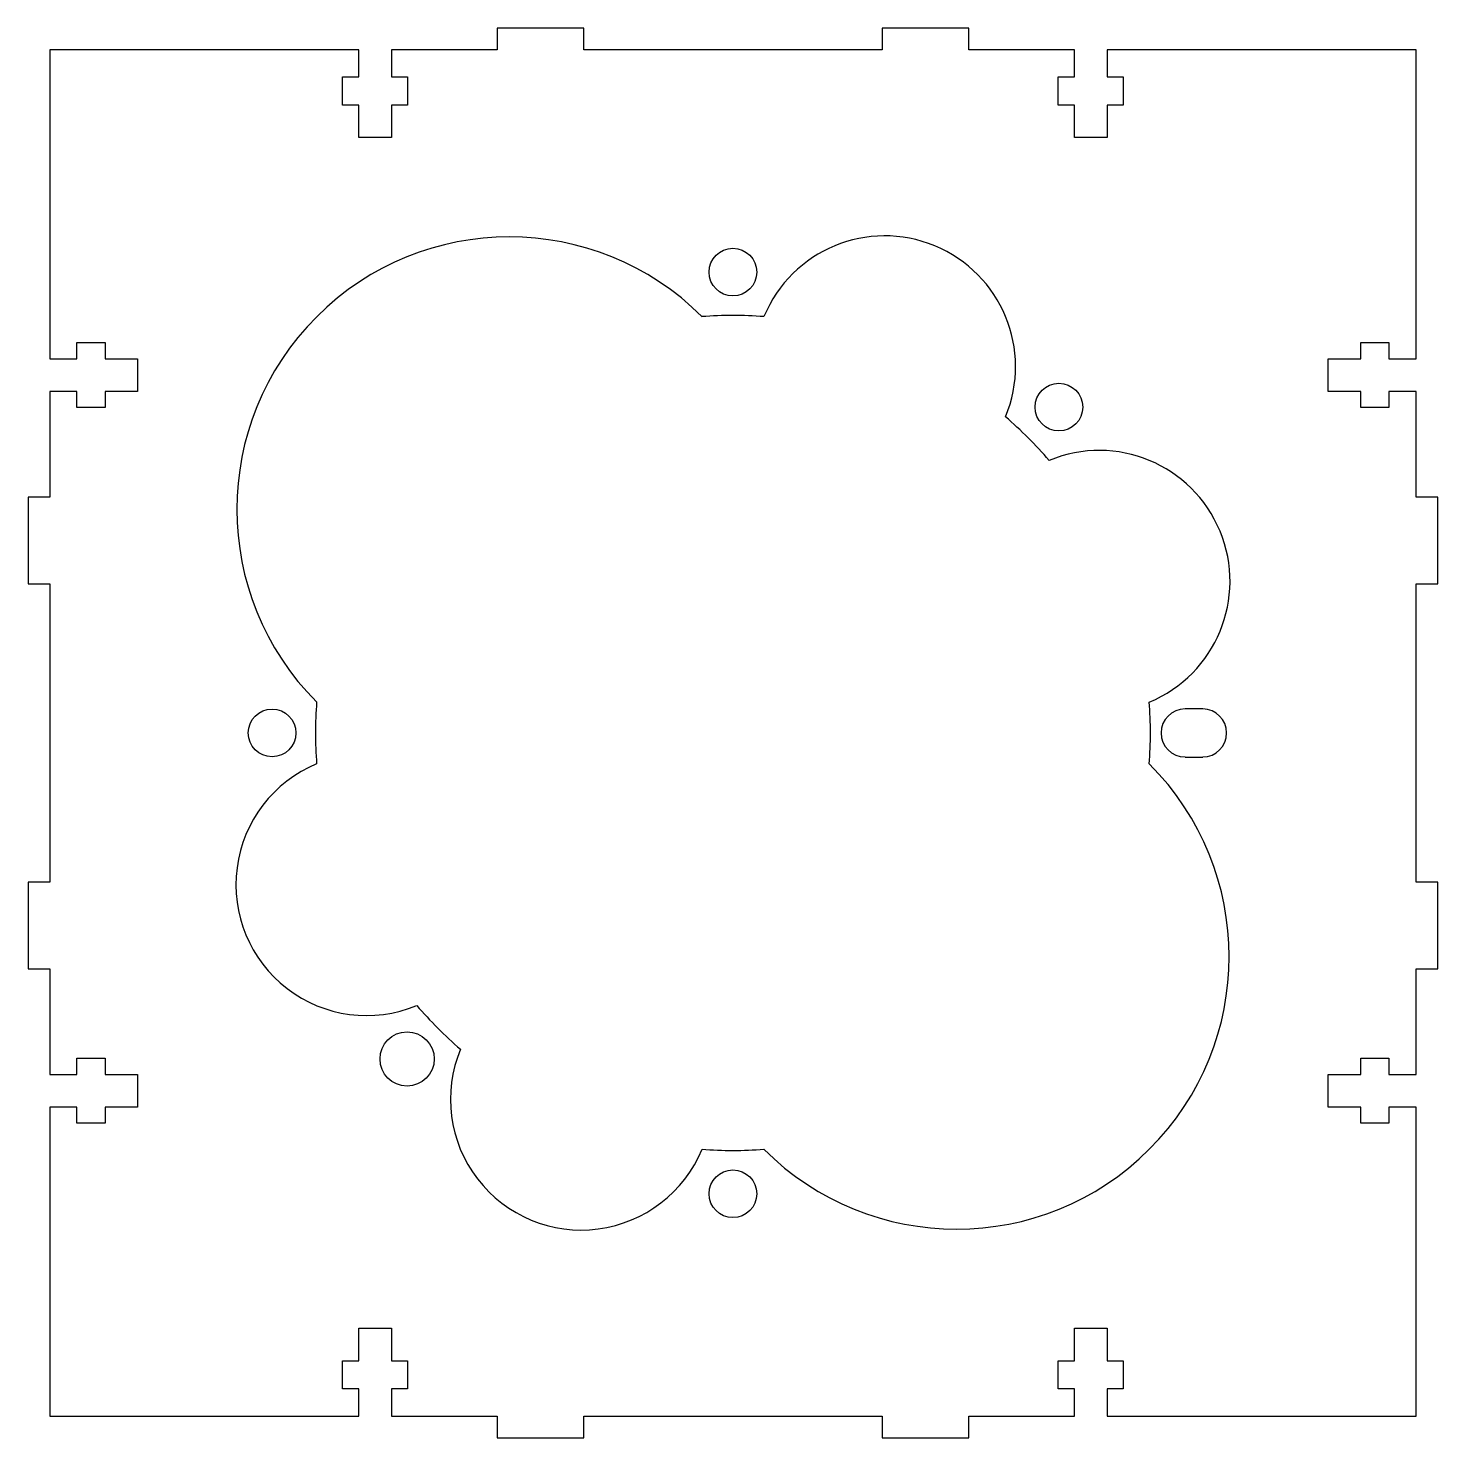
# Model space of a CAD drawing. Header units: millimetres. Extents: x 117 to 247, y -79 to 51.
import ezdxf

# ---------------------------------------------------------------- set-up
doc = ezdxf.new("R2010")
doc.units = ezdxf.units.MM

msp = doc.modelspace()

# ---------------------------------------------------------------- linework, layer by layer
at = {"color": 7, "linetype": 'Continuous', "lineweight": 25}
for p, q in [((159.75, 51), (159.75, 49)), ((167.75, 51), (159.75, 51)), ((167.75, 49), (167.75, 51)), ((195.25, 51), (195.25, 49)), ((203.25, 51), (195.25, 51)), ((203.25, 49), (203.25, 51)), ((118.5, 49), (118.5, 20.5)), ((147, 49), (118.5, 49)), ((147, 46.5), (147, 49)), ((150, 49), (150, 46.5)), ((159.75, 49), (150, 49)), ((195.25, 49), (167.75, 49)), ((213, 49), (203.25, 49)), ((213, 46.5), (213, 49)), ((216, 49), (216, 46.5)), ((244.5, 49), (216, 49)), ((244.5, 20.5), (244.5, 49)), ((145.5, 46.5), (147, 46.5)), ((145.5, 43.9), (145.5, 46.5)), ((150, 46.5), (151.5, 46.5)), ((151.5, 46.5), (151.5, 43.9)), ((211.5, 46.5), (213, 46.5)), ((211.5, 43.9), (211.5, 46.5)), ((216, 46.5), (217.5, 46.5)), ((217.5, 46.5), (217.5, 43.9)), ((147, 43.9), (145.5, 43.9)), ((147, 40.9), (147, 43.9)), ((150, 43.9), (150, 40.9)), ((151.5, 43.9), (150, 43.9)), ((213, 43.9), (211.5, 43.9)), ((213, 40.9), (213, 43.9)), ((216, 43.9), (216, 40.9)), ((217.5, 43.9), (216, 43.9)), ((150, 40.9), (147, 40.9)), ((216, 40.9), (213, 40.9)), ((121, 22), (123.6, 22)), ((121, 20.5), (121, 22)), ((123.6, 22), (123.6, 20.5)), ((239.4, 22), (242, 22)), ((239.4, 20.5), (239.4, 22)), ((242, 22), (242, 20.5)), ((118.5, 20.5), (121, 20.5)), ((123.6, 20.5), (126.6, 20.5)), ((126.6, 20.5), (126.6, 17.5)), ((236.4, 20.5), (239.4, 20.5)), ((236.4, 17.5), (236.4, 20.5)), ((242, 20.5), (244.5, 20.5)), ((118.5, 17.5), (118.5, 7.75)), ((121, 17.5), (118.5, 17.5)), ((121, 16), (121, 17.5)), ((123.6, 17.5), (123.6, 16)), ((126.6, 17.5), (123.6, 17.5)), ((239.4, 17.5), (236.4, 17.5)), ((239.4, 16), (239.4, 17.5)), ((242, 17.5), (242, 16)), ((244.5, 17.5), (242, 17.5)), ((244.5, 7.75), (244.5, 17.5)), ((123.6, 16), (121, 16)), ((242, 16), (239.4, 16)), ((116.5, 7.75), (116.5, -0.25)), ((118.5, 7.75), (116.5, 7.75)), ((246.5, 7.75), (244.5, 7.75)), ((246.5, -0.25), (246.5, 7.75)), ((116.5, -0.25), (118.5, -0.25)), ((118.5, -0.25), (118.5, -27.75)), ((244.5, -0.25), (246.5, -0.25)), ((244.5, -27.75), (244.5, -0.25)), ((224.82, -11.79), (223.19, -11.79)), ((223.19, -16.22), (224.82, -16.22)), ((116.5, -27.75), (116.5, -35.75)), ((118.5, -27.75), (116.5, -27.75)), ((246.5, -27.75), (244.5, -27.75)), ((246.5, -35.75), (246.5, -27.75)), ((116.5, -35.75), (118.5, -35.75)), ((118.5, -35.75), (118.5, -45.5)), ((244.5, -35.75), (246.5, -35.75)), ((244.5, -45.5), (244.5, -35.75)), ((121, -44), (123.6, -44)), ((121, -45.5), (121, -44)), ((123.6, -44), (123.6, -45.5)), ((239.4, -44), (242, -44)), ((239.4, -45.5), (239.4, -44)), ((242, -44), (242, -45.5)), ((118.5, -45.5), (121, -45.5)), ((123.6, -45.5), (126.6, -45.5)), ((126.6, -45.5), (126.6, -48.5)), ((236.4, -45.5), (239.4, -45.5)), ((236.4, -48.5), (236.4, -45.5)), ((242, -45.5), (244.5, -45.5)), ((118.5, -48.5), (118.5, -77)), ((121, -48.5), (118.5, -48.5)), ((121, -50), (121, -48.5)), ((123.6, -48.5), (123.6, -50)), ((126.6, -48.5), (123.6, -48.5)), ((239.4, -48.5), (236.4, -48.5)), ((239.4, -50), (239.4, -48.5)), ((242, -48.5), (242, -50)), ((244.5, -48.5), (242, -48.5)), ((244.5, -77), (244.5, -48.5)), ((123.6, -50), (121, -50)), ((242, -50), (239.4, -50)), ((147, -68.9), (150, -68.9)), ((147, -71.9), (147, -68.9)), ((150, -68.9), (150, -71.9)), ((213, -68.9), (216, -68.9)), ((213, -71.9), (213, -68.9)), ((216, -68.9), (216, -71.9)), ((145.5, -71.9), (147, -71.9)), ((145.5, -74.5), (145.5, -71.9)), ((150, -71.9), (151.5, -71.9)), ((151.5, -71.9), (151.5, -74.5)), ((211.5, -71.9), (213, -71.9)), ((211.5, -74.5), (211.5, -71.9)), ((216, -71.9), (217.5, -71.9)), ((217.5, -71.9), (217.5, -74.5)), ((147, -74.5), (145.5, -74.5)), ((147, -77), (147, -74.5)), ((150, -74.5), (150, -77)), ((151.5, -74.5), (150, -74.5)), ((213, -74.5), (211.5, -74.5)), ((213, -77), (213, -74.5)), ((216, -74.5), (216, -77)), ((217.5, -74.5), (216, -74.5)), ((118.5, -77), (147, -77)), ((150, -77), (159.75, -77)), ((159.75, -77), (159.75, -79)), ((167.75, -77), (195.25, -77)), ((167.75, -79), (167.75, -77)), ((195.25, -77), (195.25, -79)), ((203.25, -77), (213, -77)), ((203.25, -79), (203.25, -77)), ((216, -77), (244.5, -77)), ((159.75, -79), (167.75, -79)), ((195.25, -79), (203.25, -79))]:
    msp.add_line(p, q, dxfattribs=at)
for centre, radius in [((181.5, 28.5), 2.2), ((211.56, 16.05), 2.2), ((139, -14), 2.2), ((151.45, -44.06), 2.5), ((181.5, -56.5), 2.2)]:
    msp.add_circle(centre, radius, dxfattribs=at)
for centre, radius, start, end in [((160.88, 6.62), 25.13, 45, 225), ((195.5, 19.78), 12.06, 337.5, 157.5), ((181.5, -14), 38.5, 85.7497, 94.2503), ((181.5, -14), 38.5, 40.7497, 49.2503), ((215.28, -0.01), 12.06, 292.5, 112.5), ((181.5, -14), 38.5, 175.7497, 184.2503), ((181.5, -14), 38.5, 355.7497, 4.2503), ((223.19, -14), 2.21, 90, 270), ((224.82, -14), 2.21, 270, 90), ((147.72, -28), 12.06, 112.5, 292.5), ((202.13, -34.63), 25.13, 225, 45), ((181.5, -14), 38.5, 220.7497, 229.2503), ((167.51, -47.78), 12.06, 157.5, 337.5), ((181.5, -14), 38.5, 265.7497, 274.2503)]:
    msp.add_arc(centre, radius, start, end, dxfattribs=at)

doc.saveas('drawing.dxf')
